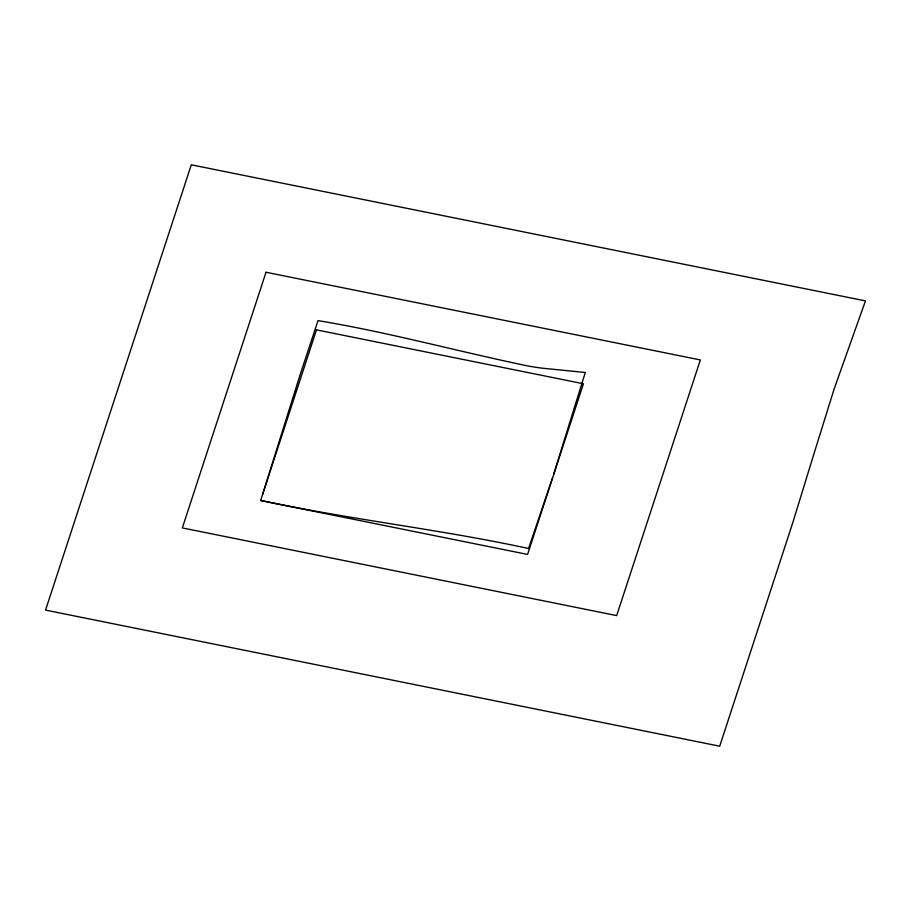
<?xml version="1.0" encoding="UTF-8"?>
<svg xmlns="http://www.w3.org/2000/svg" width="911" height="911" viewBox="0 0 911 911"><rect width="100%" height="100%" fill="white"/><g stroke="black" fill="none" stroke-linecap="round" stroke-linejoin="round"><path stroke-width="1.37" d="M553.615 474.415L585.295 372.508L540.986 368.033A378.725 331.615 18.1 0 1 528.642 366.108C458.313 351.578 388.963 332.333 318.019 320.626L299.89 375.446L262.596 494.445M552.317 478.412L528.551 548.502C439.842 529.245 349.403 519.521 260.66 500.378M813.569 455.033L792.65 523.13L719.713 746.2L45.55 610.097L191.287 164.8L865.45 300.903L834.169 388.895L813.569 455.033M266.012 272.252L182.337 527.913L616.679 615.597L700.343 359.936L266.012 272.252M316.481 329.862L260.626 500.538L527.571 554.423L583.427 383.759L316.481 329.862"/></g></svg>
